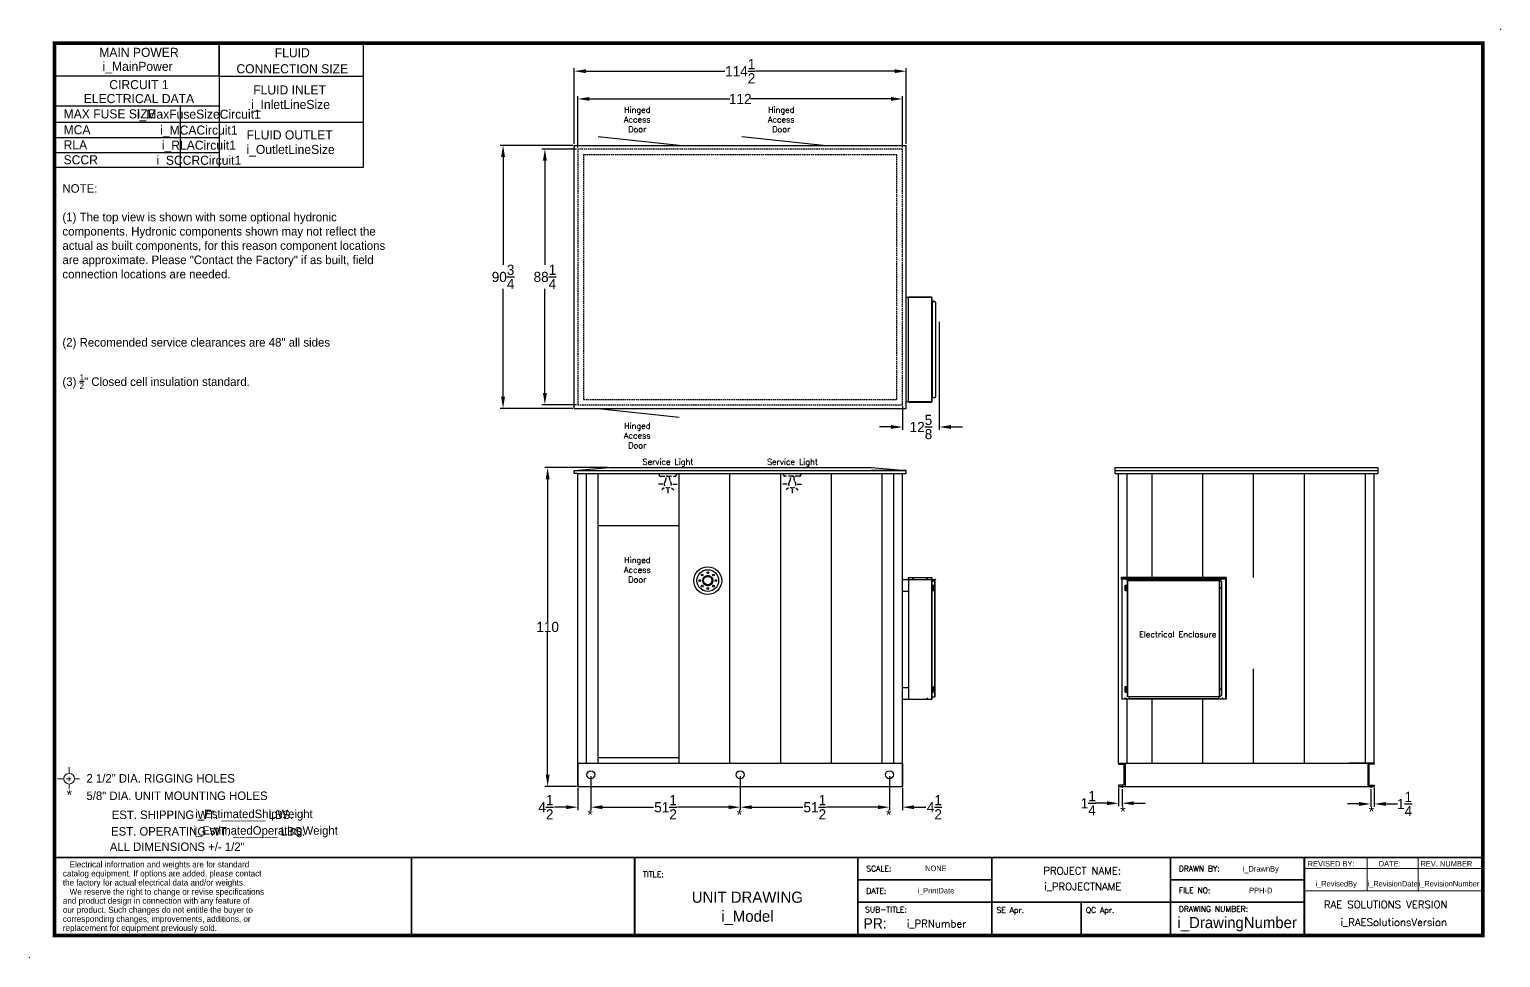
# Model space of a CAD drawing. Header units: inches. Extents: x 3095 to 3602, y 1221 to 1542.
import ezdxf
from ezdxf.enums import TextEntityAlignment as Align

# ---------------------------------------------------------------- set-up
doc = ezdxf.new("R2010")
doc.units = ezdxf.units.IN
doc.header["$MEASUREMENT"] = 0
doc.header["$PDSIZE"] = -1
doc.linetypes.add('HIDDENX2', pattern=[0.75, 0.5, -0.25])
doc.styles.add('SIMPLEX', font='SIMPLEX')
doc.styles.add('TCF_DIMENSION', font='simplex.shx')
doc.dimstyles.new('General Dimension', dxfattribs={"dimtxt": 3.5, "dimasz": 4, "dimexe": 1, "dimexo": 0.5, "dimgap": 0.09, "dimtad": 0, "dimtih": 1, "dimtoh": 1, "dimdec": 3, "dimzin": 0, "dimdsep": 46, "dimlunit": 5, "dimtxsty": 'Standard', "dimcen": 0.09, "dimadec": 0, "dimazin": 0, "dimtfac": 1, "dimtdec": 3, "dimtofl": 0, "dimtmove": 0, "dimatfit": 3, "dimfxl": 1, "dimtolj": 1, "dimtzin": 0, "dimarcsym": 0})

# ---------------------------------------------------------------- blocks, each defined once
blk = doc.blocks.new('*D39')
at = {"color": 0, "linetype": 'Continuous', "lineweight": -2}
for p, q in [((3284.05, 1279.79), (3284.05, 1272.09)), ((3288.55, 1283.79), (3288.55, 1272.09)), ((3280.05, 1273.09), (3276.05, 1273.09)), ((3292.55, 1273.09), (3296.55, 1273.09))]:
    blk.add_line(p, q, dxfattribs=at)
at = {"color": 0, "linetype": 'Continuous'}
for points in [[(3280.05, 1273.76), (3280.05, 1272.42), (3284.05, 1273.09)], [(3292.55, 1273.76), (3292.55, 1272.42), (3288.55, 1273.09)]]:
    blk.add_solid(points, dxfattribs=at)
at = {"color": 0, "linetype": 'Continuous', "insert": (3273.05, 1273.09), "char_height": 3.5, "attachment_point": 5}
blk.add_mtext('\\A1;4{\\H1x;\\S1/2;}', dxfattribs=at)
blk = doc.blocks.new('*D40')
at = {"color": 0, "linetype": 'Continuous', "lineweight": -2}
for p, q in [((3288.55, 1283.79), (3288.55, 1272.09)), ((3340.07, 1283.79), (3340.07, 1272.09)), ((3292.55, 1273.09), (3310.14, 1273.09)), ((3336.07, 1273.09), (3318.48, 1273.09))]:
    blk.add_line(p, q, dxfattribs=at)
at = {"color": 0, "linetype": 'Continuous'}
for points in [[(3292.55, 1273.76), (3292.55, 1272.42), (3288.55, 1273.09)], [(3336.07, 1273.76), (3336.07, 1272.42), (3340.07, 1273.09)]]:
    blk.add_solid(points, dxfattribs=at)
at = {"color": 0, "linetype": 'Continuous', "insert": (3314.31, 1273.09), "char_height": 3.5, "attachment_point": 5}
blk.add_mtext('\\A1;51{\\H1x;\\S1/2;}', dxfattribs=at)
blk = doc.blocks.new('*D41')
at = {"color": 0, "linetype": 'Continuous', "lineweight": -2}
for p, q in [((3340.07, 1283.79), (3340.07, 1272.09)), ((3391.56, 1283.79), (3391.56, 1272.09)), ((3344.07, 1273.09), (3361.64, 1273.09)), ((3387.56, 1273.09), (3369.99, 1273.09))]:
    blk.add_line(p, q, dxfattribs=at)
at = {"color": 0, "linetype": 'Continuous'}
for points in [[(3344.07, 1273.76), (3344.07, 1272.42), (3340.07, 1273.09)], [(3387.56, 1273.76), (3387.56, 1272.42), (3391.56, 1273.09)]]:
    blk.add_solid(points, dxfattribs=at)
at = {"color": 0, "linetype": 'Continuous', "insert": (3365.81, 1273.09), "char_height": 3.5, "attachment_point": 5}
blk.add_mtext('\\A1;51{\\H1x;\\S1/2;}', dxfattribs=at)
blk = doc.blocks.new('*D42')
at = {"color": 0, "linetype": 'Continuous', "lineweight": -2}
for p, q in [((3391.56, 1283.79), (3391.56, 1272.09)), ((3396.06, 1279.79), (3396.06, 1272.09)), ((3387.56, 1273.09), (3383.56, 1273.09)), ((3400.06, 1273.09), (3404.06, 1273.09))]:
    blk.add_line(p, q, dxfattribs=at)
at = {"color": 0, "linetype": 'Continuous'}
for points in [[(3387.56, 1273.76), (3387.56, 1272.42), (3391.56, 1273.09)], [(3400.06, 1273.76), (3400.06, 1272.42), (3396.06, 1273.09)]]:
    blk.add_solid(points, dxfattribs=at)
at = {"color": 0, "linetype": 'Continuous', "insert": (3407.06, 1273.09), "char_height": 3.5, "attachment_point": 5}
blk.add_mtext('\\A1;4{\\H1x;\\S1/2;}', dxfattribs=at)
blk = doc.blocks.new('*D43')
at = {"color": 0, "linetype": 'Continuous', "lineweight": -2}
for p, q in [((3470.57, 1279.79), (3470.57, 1273.46)), ((3471.82, 1279.29), (3471.82, 1273.46)), ((3466.57, 1274.46), (3462.57, 1274.46)), ((3475.82, 1274.46), (3479.82, 1274.46))]:
    blk.add_line(p, q, dxfattribs=at)
at = {"color": 0, "linetype": 'Continuous'}
for points in [[(3466.57, 1275.12), (3466.57, 1273.79), (3470.57, 1274.46)], [(3475.82, 1275.12), (3475.82, 1273.79), (3471.82, 1274.46)]]:
    blk.add_solid(points, dxfattribs=at)
at = {"color": 0, "linetype": 'Continuous', "insert": (3460.15, 1274.46), "char_height": 3.5, "attachment_point": 5}
blk.add_mtext('\\A1;1{\\H1x;\\S1/4;}', dxfattribs=at)
blk = doc.blocks.new('*D44')
at = {"color": 0, "linetype": 'Continuous', "lineweight": -2}
for p, q in [((3557.57, 1279.29), (3557.57, 1273.21)), ((3558.82, 1279.79), (3558.82, 1273.21)), ((3553.57, 1274.21), (3549.57, 1274.21)), ((3562.82, 1274.21), (3566.82, 1274.21))]:
    blk.add_line(p, q, dxfattribs=at)
at = {"color": 0, "linetype": 'Continuous'}
for points in [[(3553.57, 1274.88), (3553.57, 1273.55), (3557.57, 1274.21)], [(3562.82, 1274.88), (3562.82, 1273.55), (3558.82, 1274.21)]]:
    blk.add_solid(points, dxfattribs=at)
at = {"color": 0, "linetype": 'Continuous', "insert": (3569.24, 1274.21), "char_height": 3.5, "attachment_point": 5}
blk.add_mtext('\\A1;1{\\H1x;\\S1/4;}', dxfattribs=at)
blk = doc.blocks.new('*D45')
at = {"color": 0, "lineweight": -2}
for p, q in [((3294.3, 1390.29), (3272.65, 1390.29)), ((3273.65, 1386.29), (3273.65, 1337.13)), ((3273.65, 1284.29), (3273.65, 1333.45)), ((3283.55, 1280.29), (3272.65, 1280.29))]:
    blk.add_line(p, q, dxfattribs=at)
at = {"color": 0}
for points in [[(3272.99, 1386.29), (3274.32, 1386.29), (3273.65, 1390.29)], [(3272.99, 1284.29), (3274.32, 1284.29), (3273.65, 1280.29)]]:
    blk.add_solid(points, dxfattribs=at)
at = {"color": 0, "insert": (3273.65, 1335.29), "char_height": 3.5, "attachment_point": 5}
blk.add_mtext('\\A1;110', dxfattribs=at)
blk = doc.blocks.new('*D46')
at = {"color": 0, "lineweight": -2}
for p, q in [((3283.58, 1500.23), (3271.7, 1500.23)), ((3272.7, 1496.23), (3272.7, 1460.28)), ((3272.7, 1415.98), (3272.7, 1451.93)), ((3283.58, 1411.98), (3271.7, 1411.98))]:
    blk.add_line(p, q, dxfattribs=at)
at = {"color": 0}
for points in [[(3272.03, 1496.23), (3273.36, 1496.23), (3272.7, 1500.23)], [(3272.03, 1415.98), (3273.36, 1415.98), (3272.7, 1411.98)]]:
    blk.add_solid(points, dxfattribs=at)
at = {"color": 0, "insert": (3272.7, 1456.1), "char_height": 3.5, "attachment_point": 5}
blk.add_mtext('\\A1;88{\\H1x;\\S1/4;}', dxfattribs=at)
blk = doc.blocks.new('*D47')
at = {"color": 0, "lineweight": -2}
for p, q in [((3282.33, 1501.48), (3257.27, 1501.48)), ((3258.27, 1497.48), (3258.27, 1460.28)), ((3258.27, 1414.73), (3258.27, 1451.93)), ((3282.33, 1410.73), (3257.27, 1410.73))]:
    blk.add_line(p, q, dxfattribs=at)
at = {"color": 0}
for points in [[(3257.6, 1497.48), (3258.94, 1497.48), (3258.27, 1501.48)], [(3257.6, 1414.73), (3258.94, 1414.73), (3258.27, 1410.73)]]:
    blk.add_solid(points, dxfattribs=at)
at = {"color": 0, "insert": (3258.27, 1456.1), "char_height": 3.5, "attachment_point": 5}
blk.add_mtext('\\A1;90{\\H1x;\\S3/4;}', dxfattribs=at)
blk = doc.blocks.new('*D48')
at = {"color": 0, "lineweight": -2}
for p, q in [((3284.08, 1500.73), (3284.08, 1518.52)), ((3288.08, 1517.52), (3336.49, 1517.52)), ((3392.08, 1517.52), (3343.67, 1517.52)), ((3396.08, 1500.73), (3396.08, 1518.52))]:
    blk.add_line(p, q, dxfattribs=at)
at = {"color": 0}
for points in [[(3288.08, 1518.19), (3288.08, 1516.86), (3284.08, 1517.52)], [(3392.08, 1518.19), (3392.08, 1516.86), (3396.08, 1517.52)]]:
    blk.add_solid(points, dxfattribs=at)
at = {"color": 0, "insert": (3340.08, 1517.52), "char_height": 3.5, "attachment_point": 5}
blk.add_mtext('\\A1;112', dxfattribs=at)
blk = doc.blocks.new('*D49')
at = {"color": 0, "lineweight": -2}
for p, q in [((3282.83, 1501.98), (3282.83, 1528.09)), ((3397.33, 1501.98), (3397.33, 1528.09)), ((3286.83, 1527.09), (3334.74, 1527.09)), ((3393.33, 1527.09), (3345.42, 1527.09))]:
    blk.add_line(p, q, dxfattribs=at)
at = {"color": 0}
for points in [[(3286.83, 1527.76), (3286.83, 1526.43), (3282.83, 1527.09)], [(3393.33, 1527.76), (3393.33, 1526.43), (3397.33, 1527.09)]]:
    blk.add_solid(points, dxfattribs=at)
at = {"color": 0, "insert": (3340.08, 1527.09), "char_height": 3.5, "attachment_point": 5}
blk.add_mtext('\\A1;114{\\H1x;\\S1/2;}', dxfattribs=at)

msp = doc.modelspace()

# ---------------------------------------------------------------- linework, layer by layer
at = {"color": 0, "lineweight": 25}
for p, q in [((3160.3425, 1536.7669), (3160.3425, 1494.0121)), ((3160.3425, 1525.3203), (3160.3425, 1536.7669)), ((3210.0795, 1494.0121), (3210.0795, 1536.7869)), ((3160.3425, 1525.3203), (3103.5013, 1525.3203)), ((3160.3425, 1525.3203), (3210.0795, 1525.3203)), ((3160.3425, 1515.0128), (3103.8132, 1515.0128)), ((3146.8823, 1515.0128), (3146.8823, 1494.0121)), ((3103.7972, 1509.5551), (3160.3425, 1509.5551)), ((3160.3425, 1509.5551), (3210.0795, 1509.5551)), ((3103.6702, 1504.2143), (3160.3425, 1504.2143)), ((3103.4078, 1499.0179), (3160.3425, 1499.0179)), ((3103.4166, 1494.0121), (3160.3425, 1494.0121)), ((3160.3425, 1494.0121), (3210.0795, 1494.0121))]:
    msp.add_line(p, q, dxfattribs=at)
at = {"color": 0}
for p, q in [((3319.026, 1501.4781), (3291.026, 1504.4781)), ((3368.6901, 1501.4781), (3340.6901, 1504.4781)), ((3282.8297, 1410.7281), (3282.8297, 1501.4781)), ((3282.8297, 1501.4781), (3397.3336, 1501.4781)), ((3397.3336, 1410.7281), (3397.3336, 1501.4781)), ((3397.3336, 1449.0454), (3397.3336, 1455.0454)), ((3398.0836, 1449.0454), (3397.3336, 1449.0454)), ((3408.7567, 1440.6289), (3408.7567, 1403.3053)), ((3396.0836, 1411.4781), (3396.0836, 1403.3053)), ((3398.0836, 1412.9781), (3397.3336, 1412.9781)), ((3282.8297, 1410.7281), (3397.3336, 1410.7281)), ((3291.026, 1410.7281), (3319.026, 1407.7281)), ((3392.0836, 1404.3053), (3388.0836, 1404.3053)), ((3412.7567, 1404.3053), (3416.7567, 1404.3053)), ((3282.8028, 1389.2907), (3294.8028, 1390.2907)), ((3282.8028, 1389.2907), (3294.8028, 1390.2907)), ((3282.8028, 1388.2907), (3282.8028, 1389.2907)), ((3282.8028, 1389.2907), (3294.8028, 1389.2907)), ((3282.8028, 1388.2907), (3282.8028, 1389.2907)), ((3282.8028, 1389.2907), (3381.3809, 1389.2907)), ((3282.8028, 1389.2907), (3294.8028, 1389.2907)), ((3284.0528, 1388.2907), (3282.8028, 1388.2907)), ((3284.0528, 1388.2907), (3282.8028, 1388.2907)), ((3284.0528, 1280.2907), (3284.0528, 1388.2907)), ((3284.0528, 1282.2907), (3284.0528, 1388.2907)), ((3284.0528, 1388.2907), (3381.3809, 1388.2907)), ((3287.0528, 1288.2907), (3287.0528, 1388.2907)), ((3287.0528, 1288.2907), (3287.0528, 1388.2907)), ((3291.0528, 1288.2907), (3291.0528, 1388.2907)), ((3291.0528, 1288.2907), (3291.0528, 1388.2907)), ((3294.8028, 1390.2907), (3369.3809, 1390.2907)), ((3298.7287, 1389.2907), (3397.3068, 1389.2907)), ((3299.9787, 1388.2907), (3397.3068, 1388.2907)), ((3310.7287, 1390.2907), (3385.3068, 1390.2907)), ((3319.0528, 1288.2907), (3319.0528, 1388.2907)), ((3319.0528, 1288.2907), (3319.0528, 1388.2907)), ((3336.5528, 1288.2907), (3336.5528, 1388.2907)), ((3354.0528, 1288.2907), (3354.0528, 1388.2907)), ((3371.5528, 1288.2907), (3371.5528, 1388.2907)), ((3385.3068, 1390.2907), (3397.3068, 1389.2907)), ((3397.3068, 1389.2907), (3385.3068, 1389.2907)), ((3389.0528, 1288.2907), (3389.0528, 1388.2907)), ((3393.0568, 1288.2907), (3393.0568, 1388.2907)), ((3396.0568, 1280.2907), (3396.0568, 1388.2907)), ((3396.0568, 1388.2907), (3397.3068, 1388.2907)), ((3397.3068, 1388.2907), (3397.3068, 1389.2907)), ((3469.3211, 1390.2907), (3539.3211, 1390.2907)), ((3469.3211, 1390.2907), (3469.3211, 1388.2907)), ((3469.3211, 1389.2907), (3539.3211, 1389.2907)), ((3469.3211, 1388.2907), (3539.3211, 1388.2907)), ((3470.5711, 1288.2907), (3470.5711, 1388.2907)), ((3473.5711, 1352.3664), (3473.5711, 1388.2907)), ((3482.1857, 1352.3664), (3482.1857, 1388.2907)), ((3490.0711, 1390.2907), (3560.0711, 1390.2907)), ((3490.0711, 1389.2907), (3560.0711, 1389.2907)), ((3490.0711, 1388.2907), (3560.0711, 1388.2907)), ((3499.6857, 1352.3664), (3499.6857, 1388.2907)), ((3517.1857, 1352.3664), (3517.1857, 1388.2907)), ((3534.6857, 1288.2907), (3534.6857, 1388.2907)), ((3555.8211, 1288.2907), (3555.8211, 1388.2907)), ((3558.8211, 1288.2907), (3558.8211, 1388.2907)), ((3560.0711, 1390.2907), (3560.0711, 1388.2907)), ((3291.0528, 1370.2907), (3319.0528, 1370.2907)), ((3291.0528, 1370.2907), (3319.0528, 1370.2907)), ((3398.1661, 1351.5407), (3396.0568, 1351.5407)), ((3398.1661, 1347.5407), (3396.0568, 1347.5407)), ((3517.1857, 1288.2907), (3517.1857, 1320.8664)), ((3398.1661, 1314.2907), (3396.0568, 1314.2907)), ((3398.1661, 1310.2907), (3396.0568, 1310.2907)), ((3473.5711, 1288.2907), (3473.5711, 1310.3664)), ((3482.1857, 1288.2907), (3482.1857, 1310.3664)), ((3499.6857, 1288.2907), (3499.6857, 1310.3664)), ((3291.0528, 1290.2907), (3319.0528, 1290.2907)), ((3558.8211, 1288.2907), (3550.1961, 1288.2907))]:
    msp.add_line(p, q, dxfattribs=at)
at = {"color": 0, "linetype": 'HIDDENX2'}
for p, q in [((3284.0797, 1500.2281), (3284.0797, 1411.9781)), ((3396.0836, 1500.2281), (3284.0797, 1500.2281)), ((3284.0797, 1500.2281), (3284.0797, 1411.9781)), ((3396.0836, 1500.2281), (3284.0797, 1500.2281)), ((3286.0296, 1498.2597), (3286.0296, 1413.8214)), ((3394.1468, 1498.2597), (3286.0296, 1498.2597)), ((3286.0296, 1498.2597), (3286.0296, 1413.8214)), ((3394.1468, 1498.2597), (3286.0296, 1498.2597)), ((3394.1468, 1413.8214), (3394.1468, 1498.2597)), ((3394.1468, 1413.8214), (3394.1468, 1498.2597)), ((3396.0836, 1411.9781), (3396.0836, 1500.2281)), ((3396.0836, 1411.9781), (3396.0836, 1500.2281)), ((3284.0797, 1411.9781), (3396.0836, 1411.9781)), ((3284.0797, 1411.9781), (3396.0836, 1411.9781)), ((3286.0296, 1413.8214), (3394.1468, 1413.8214)), ((3286.0296, 1413.8214), (3394.1468, 1413.8214)), ((3323.9433, 1411.9781), (3324.865, 1411.9781)), ((3323.9433, 1411.9781), (3324.865, 1411.9781))]:
    msp.add_line(p, q, dxfattribs=at)
at = {"color": 0, "linetype": 'Continuous'}
for p, q in [((3398.0836, 1412.9781), (3398.0836, 1449.0454)), ((3406.2267, 1449.1211), (3398.1593, 1449.1211)), ((3398.1593, 1412.9781), (3398.1593, 1449.0454)), ((3406.2267, 1449.0454), (3398.1593, 1449.0454)), ((3406.2267, 1449.0454), (3406.2267, 1449.1211)), ((3406.2267, 1412.9781), (3406.2267, 1449.0454)), ((3406.3024, 1449.0454), (3406.2267, 1449.0454)), ((3406.3024, 1412.9781), (3406.3024, 1449.0454)), ((3406.413, 1447.8271), (3406.3024, 1447.8271)), ((3406.3024, 1447.7165), (3406.413, 1447.8271)), ((3406.3024, 1447.6079), (3406.3034, 1447.6079)), ((3406.3034, 1447.6079), (3406.3034, 1414.4156)), ((3406.3034, 1447.6079), (3407.1988, 1447.6079)), ((3406.413, 1447.8271), (3406.793, 1447.8271)), ((3406.793, 1447.8271), (3406.918, 1447.7021)), ((3406.918, 1447.7021), (3406.918, 1447.6079)), ((3407.4485, 1447.3549), (3407.1988, 1447.6079)), ((3407.4485, 1447.3549), (3407.4485, 1414.6686)), ((3398.1593, 1412.9781), (3398.0836, 1412.9781)), ((3406.2267, 1412.9781), (3398.1593, 1412.9781)), ((3398.1593, 1412.9781), (3398.1593, 1412.9024)), ((3398.1593, 1412.9024), (3406.2267, 1412.9024)), ((3406.2267, 1412.9024), (3406.2267, 1412.9781)), ((3406.3024, 1412.9781), (3406.2267, 1412.9781)), ((3406.3034, 1414.4156), (3406.3024, 1414.4156)), ((3407.1988, 1414.4156), (3406.3034, 1414.4156)), ((3407.1988, 1414.4156), (3407.4485, 1414.6686)), ((3398.1315, 1352.215), (3398.0568, 1352.215)), ((3398.0568, 1352.215), (3398.0568, 1351.5407)), ((3398.0568, 1351.5407), (3398.1315, 1351.5407)), ((3398.1315, 1352.215), (3398.1315, 1351.5407)), ((3398.1325, 1352.215), (3398.1325, 1352.2907)), ((3406.1998, 1352.2907), (3398.1325, 1352.2907)), ((3398.1325, 1351.5407), (3398.1325, 1352.215)), ((3406.1998, 1352.215), (3398.1325, 1352.215)), ((3406.1998, 1351.5407), (3398.1325, 1351.5407)), ((3398.1661, 1351.5407), (3398.1661, 1310.2907)), ((3406.0904, 1351.5407), (3406.0904, 1335.5373)), ((3406.1661, 1351.5407), (3406.1661, 1335.5741)), ((3407.0904, 1351.3159), (3406.1661, 1351.3159)), ((3407.0904, 1351.2412), (3406.1661, 1351.2412)), ((3406.1661, 1351.2402), (3407.0904, 1351.2402)), ((3406.1998, 1352.2907), (3406.1998, 1352.215)), ((3406.1998, 1352.215), (3406.1998, 1351.5407)), ((3406.2755, 1352.215), (3406.2008, 1352.215)), ((3406.2008, 1351.6779), (3406.2008, 1352.215)), ((3406.2008, 1351.6779), (3406.2755, 1351.6779)), ((3406.2765, 1351.6769), (3406.2732, 1351.6023)), ((3406.2732, 1351.6023), (3407.1686, 1351.5632)), ((3406.2755, 1351.6779), (3406.2755, 1352.215)), ((3406.2765, 1351.6769), (3407.1719, 1351.6378)), ((3407.0904, 1351.2412), (3407.0904, 1351.3159)), ((3407.0904, 1351.2402), (3407.0904, 1311.2041)), ((3407.0904, 1351.2402), (3407.1661, 1351.2402)), ((3407.1661, 1351.2402), (3407.1661, 1311.2041)), ((3407.1719, 1351.6378), (3407.1686, 1351.5632)), ((3407.4184, 1351.5523), (3407.1686, 1351.5632)), ((3407.4217, 1351.6269), (3407.1719, 1351.6378)), ((3407.4217, 1351.6269), (3407.4184, 1351.5523)), ((3471.6459, 1352.2907), (3471.5711, 1352.2907)), ((3471.5711, 1352.2907), (3471.5711, 1351.6164)), ((3471.5711, 1351.6164), (3471.6459, 1351.6164)), ((3471.6459, 1352.2907), (3471.6459, 1351.6164)), ((3507.7142, 1352.3664), (3471.6468, 1352.3664)), ((3471.6468, 1352.2907), (3471.6468, 1352.3664)), ((3507.7142, 1352.2907), (3471.6468, 1352.2907)), ((3471.6468, 1351.7536), (3471.6468, 1352.2907)), ((3473.0843, 1351.7536), (3471.6468, 1351.7536)), ((3471.6468, 1351.7536), (3471.6468, 1351.6164)), ((3471.6805, 1351.6164), (3471.6468, 1351.6164)), ((3471.6805, 1351.7536), (3471.6805, 1310.3664)), ((3471.7562, 1351.7536), (3471.7562, 1310.3664)), ((3506.2767, 1351.7536), (3473.0843, 1351.7536)), ((3473.0843, 1351.7536), (3473.0843, 1351.7526)), ((3473.0843, 1351.7526), (3473.0843, 1351.7135)), ((3473.0843, 1351.7526), (3506.2767, 1351.7526)), ((3473.3374, 1351.7026), (3473.0843, 1351.7135)), ((3473.0843, 1351.7135), (3473.0843, 1351.6389)), ((3473.3374, 1351.628), (3473.0843, 1351.6389)), ((3473.3374, 1351.7026), (3506.0237, 1351.7026)), ((3473.3374, 1351.7026), (3473.3374, 1351.628)), ((3473.3374, 1351.628), (3506.0237, 1351.628)), ((3473.5902, 1351.3159), (3473.5902, 1311.2798)), ((3473.5902, 1351.3159), (3473.6659, 1351.3159)), ((3473.6659, 1351.3916), (3505.3514, 1351.3916)), ((3473.6659, 1351.3159), (3473.6659, 1351.3916)), ((3473.6659, 1351.3159), (3473.6659, 1311.2798)), ((3473.6659, 1351.3159), (3505.3514, 1351.3159)), ((3474.2298, 1351.628), (3474.2298, 1351.3916)), ((3505.1312, 1351.3916), (3505.1312, 1351.628)), ((3505.3514, 1351.3916), (3505.3514, 1351.3159)), ((3505.3514, 1351.3159), (3505.3514, 1311.2798)), ((3505.3514, 1351.3159), (3505.4271, 1351.3159)), ((3505.4271, 1351.3159), (3505.4271, 1311.2798)), ((3505.4281, 1351.3159), (3505.4271, 1351.3159)), ((3505.4281, 1311.2798), (3505.4281, 1351.3159)), ((3505.6649, 1351.3159), (3505.4281, 1351.3159)), ((3505.6649, 1351.3159), (3506.1649, 1350.8159)), ((3506.2767, 1351.7135), (3506.0237, 1351.7026)), ((3506.0237, 1351.7026), (3506.0237, 1351.628)), ((3506.2767, 1351.6389), (3506.0237, 1351.628)), ((3506.1649, 1311.7798), (3506.1649, 1350.8159)), ((3506.2767, 1351.7526), (3506.2767, 1351.7536)), ((3507.7142, 1351.7536), (3506.2767, 1351.7536)), ((3506.2767, 1351.7135), (3506.2767, 1351.7526)), ((3506.2767, 1351.7135), (3506.2767, 1351.6389)), ((3507.6048, 1310.3664), (3507.6048, 1351.7536)), ((3507.6805, 1351.7536), (3507.6805, 1310.3664)), ((3507.7142, 1351.6164), (3507.6805, 1351.6164)), ((3507.7142, 1352.2907), (3507.7142, 1352.3664)), ((3507.7142, 1351.7536), (3507.7142, 1352.2907)), ((3507.7142, 1351.7536), (3507.7142, 1351.6164)), ((3507.7152, 1352.2907), (3507.7899, 1352.2907)), ((3507.7152, 1351.6164), (3507.7152, 1352.2907)), ((3507.7899, 1351.6164), (3507.7152, 1351.6164)), ((3507.7899, 1351.6164), (3507.7899, 1352.2907)), ((3406.7661, 1349.0371), (3406.1661, 1349.0371)), ((3406.7661, 1348.4071), (3406.1661, 1348.4071)), ((3406.2611, 1349.0584), (3406.2611, 1349.6884)), ((3406.2611, 1349.6884), (3406.3861, 1349.6884)), ((3406.3861, 1349.0584), (3406.2611, 1349.0584)), ((3406.2611, 1347.7559), (3406.2611, 1348.3859)), ((3406.2611, 1348.3859), (3406.3861, 1348.3859)), ((3406.3861, 1347.7559), (3406.2611, 1347.7559)), ((3406.3861, 1349.6884), (3406.3861, 1349.0584)), ((3406.3861, 1349.6884), (3406.7661, 1349.6884)), ((3406.7661, 1349.0584), (3406.3861, 1349.0584)), ((3406.3861, 1348.3859), (3406.3861, 1347.7559)), ((3406.3861, 1348.3859), (3406.7661, 1348.3859)), ((3406.7661, 1347.7559), (3406.3861, 1347.7559)), ((3406.4186, 1349.0584), (3406.4186, 1349.0371)), ((3406.4186, 1348.4071), (3406.4186, 1348.3859)), ((3406.7336, 1349.0371), (3406.7336, 1349.0584)), ((3406.7336, 1348.3859), (3406.7336, 1348.4071)), ((3406.7661, 1349.0584), (3406.7661, 1349.6884)), ((3406.7661, 1349.6884), (3406.8911, 1349.6884)), ((3406.8911, 1349.0584), (3406.7661, 1349.0584)), ((3406.7661, 1348.4071), (3406.7661, 1349.0371)), ((3406.7661, 1349.0371), (3406.8911, 1349.0371)), ((3406.8911, 1348.4071), (3406.7661, 1348.4071)), ((3406.7661, 1347.7559), (3406.7661, 1348.3859)), ((3406.7661, 1348.3859), (3406.8911, 1348.3859)), ((3406.8911, 1347.7559), (3406.7661, 1347.7559)), ((3406.8911, 1349.6884), (3406.8911, 1349.0584)), ((3406.8911, 1349.0371), (3406.8911, 1348.4071)), ((3406.8911, 1348.3859), (3406.8911, 1347.7559)), ((3472.8652, 1349.1341), (3472.8652, 1349.7641)), ((3472.8652, 1349.7641), (3472.9902, 1349.7641)), ((3472.9902, 1349.1341), (3472.8652, 1349.1341)), ((3472.8652, 1348.4828), (3472.8652, 1349.1128)), ((3472.8652, 1349.1128), (3472.9902, 1349.1128)), ((3472.9902, 1348.4828), (3472.8652, 1348.4828)), ((3472.8652, 1347.8316), (3472.8652, 1348.4616)), ((3472.8652, 1348.4616), (3472.9902, 1348.4616)), ((3472.9902, 1347.8316), (3472.8652, 1347.8316)), ((3472.9902, 1349.7641), (3472.9902, 1349.1341)), ((3472.9902, 1349.7641), (3473.5902, 1349.7641)), ((3472.9902, 1349.1341), (3473.5902, 1349.1341)), ((3472.9902, 1349.1128), (3472.9902, 1348.4828)), ((3472.9902, 1349.1128), (3473.3702, 1349.1128)), ((3473.3702, 1348.4828), (3472.9902, 1348.4828)), ((3472.9902, 1348.4616), (3472.9902, 1347.8316)), ((3472.9902, 1348.4616), (3473.5902, 1348.4616)), ((3472.9902, 1347.8316), (3473.5902, 1347.8316)), ((3473.0227, 1349.1341), (3473.0227, 1349.1128)), ((3473.0227, 1348.4828), (3473.0227, 1348.4616)), ((3473.3377, 1349.1128), (3473.3377, 1349.1341)), ((3473.3377, 1348.4616), (3473.3377, 1348.4828)), ((3473.3702, 1348.4828), (3473.3702, 1349.1128)), ((3473.3702, 1349.1128), (3473.4952, 1349.1128)), ((3473.4952, 1348.4828), (3473.3702, 1348.4828)), ((3473.4952, 1349.1128), (3473.4952, 1348.4828)), ((3406.0904, 1335.5373), (3406.0904, 1333.6211)), ((3406.1661, 1335.5741), (3406.1661, 1333.6579)), ((3406.0904, 1333.6211), (3406.0904, 1310.2907)), ((3406.1661, 1333.6579), (3406.1661, 1310.2907)), ((3406.2611, 1314.0584), (3406.2611, 1314.6884)), ((3406.2611, 1314.6884), (3406.3861, 1314.6884)), ((3406.3861, 1314.6884), (3406.3861, 1314.0584)), ((3406.3861, 1314.6884), (3406.7661, 1314.6884)), ((3406.7661, 1314.0584), (3406.7661, 1314.6884)), ((3406.7661, 1314.6884), (3406.8911, 1314.6884)), ((3406.8911, 1314.6884), (3406.8911, 1314.0584)), ((3472.8652, 1314.1341), (3472.8652, 1314.7641)), ((3472.8652, 1314.7641), (3472.9902, 1314.7641)), ((3472.9902, 1314.7641), (3472.9902, 1314.1341)), ((3472.9902, 1314.7641), (3473.5902, 1314.7641)), ((3398.2418, 1310.2907), (3398.1661, 1310.2907)), ((3406.0904, 1310.2907), (3398.2418, 1310.2907)), ((3406.1661, 1310.2907), (3406.0904, 1310.2907)), ((3406.7661, 1314.0371), (3406.1661, 1314.0371)), ((3406.7661, 1313.4071), (3406.1661, 1313.4071)), ((3406.1661, 1311.2041), (3407.0904, 1311.2041)), ((3406.1661, 1311.2031), (3407.0904, 1311.2031)), ((3406.1661, 1311.1284), (3407.0904, 1311.1284)), ((3406.3861, 1314.0584), (3406.2611, 1314.0584)), ((3406.2611, 1312.7559), (3406.2611, 1313.3859)), ((3406.2611, 1313.3859), (3406.3861, 1313.3859)), ((3406.3861, 1312.7559), (3406.2611, 1312.7559)), ((3406.7661, 1314.0584), (3406.3861, 1314.0584)), ((3406.3861, 1313.3859), (3406.3861, 1312.7559)), ((3406.3861, 1313.3859), (3406.7661, 1313.3859)), ((3406.7661, 1312.7559), (3406.3861, 1312.7559)), ((3406.4186, 1314.0584), (3406.4186, 1314.0371)), ((3406.4186, 1313.4071), (3406.4186, 1313.3859)), ((3406.7336, 1314.0371), (3406.7336, 1314.0584)), ((3406.7336, 1313.3859), (3406.7336, 1313.4071)), ((3406.8911, 1314.0584), (3406.7661, 1314.0584)), ((3406.7661, 1313.4071), (3406.7661, 1314.0371)), ((3406.7661, 1314.0371), (3406.8911, 1314.0371)), ((3406.8911, 1313.4071), (3406.7661, 1313.4071)), ((3406.7661, 1312.7559), (3406.7661, 1313.3859)), ((3406.7661, 1313.3859), (3406.8911, 1313.3859)), ((3406.8911, 1312.7559), (3406.7661, 1312.7559)), ((3406.8911, 1314.0371), (3406.8911, 1313.4071)), ((3406.8911, 1313.3859), (3406.8911, 1312.7559)), ((3407.0904, 1311.2041), (3407.1661, 1311.2041)), ((3407.0904, 1311.2031), (3407.0904, 1311.1284)), ((3471.7562, 1310.3664), (3471.6805, 1310.3664)), ((3474.2298, 1310.3664), (3471.7562, 1310.3664)), ((3472.9902, 1314.1341), (3472.8652, 1314.1341)), ((3472.8652, 1313.4828), (3472.8652, 1314.1128)), ((3472.8652, 1314.1128), (3472.9902, 1314.1128)), ((3472.9902, 1313.4828), (3472.8652, 1313.4828)), ((3472.8652, 1312.8316), (3472.8652, 1313.4616)), ((3472.8652, 1313.4616), (3472.9902, 1313.4616)), ((3472.9902, 1312.8316), (3472.8652, 1312.8316)), ((3472.9902, 1314.1341), (3473.5902, 1314.1341)), ((3472.9902, 1314.1128), (3472.9902, 1313.4828)), ((3472.9902, 1314.1128), (3473.3702, 1314.1128)), ((3473.3702, 1313.4828), (3472.9902, 1313.4828)), ((3472.9902, 1313.4616), (3472.9902, 1312.8316)), ((3472.9902, 1313.4616), (3473.5902, 1313.4616)), ((3472.9902, 1312.8316), (3473.5902, 1312.8316)), ((3473.0227, 1314.1341), (3473.0227, 1314.1128)), ((3473.0227, 1313.4828), (3473.0227, 1313.4616)), ((3473.3377, 1314.1128), (3473.3377, 1314.1341)), ((3473.3377, 1313.4616), (3473.3377, 1313.4828)), ((3473.3702, 1313.4828), (3473.3702, 1314.1128)), ((3473.3702, 1314.1128), (3473.4952, 1314.1128)), ((3473.4952, 1313.4828), (3473.3702, 1313.4828)), ((3473.4952, 1314.1128), (3473.4952, 1313.4828)), ((3473.5902, 1311.2798), (3473.6659, 1311.2798)), ((3473.6659, 1311.2798), (3505.3514, 1311.2798)), ((3473.6659, 1311.2041), (3473.6659, 1311.2798)), ((3505.3514, 1311.2041), (3473.6659, 1311.2041)), ((3474.2298, 1311.2041), (3474.2298, 1310.3664)), ((3505.1312, 1310.4421), (3474.2298, 1310.4421)), ((3505.1312, 1310.3664), (3474.2298, 1310.3664)), ((3505.1312, 1310.3664), (3505.1312, 1311.2041)), ((3507.6048, 1310.3664), (3505.1312, 1310.3664)), ((3505.3514, 1311.2798), (3505.4271, 1311.2798)), ((3505.3514, 1311.2798), (3505.3514, 1311.2041)), ((3505.4271, 1311.2798), (3505.4281, 1311.2798)), ((3505.4281, 1311.2798), (3505.6649, 1311.2798)), ((3506.1649, 1311.7798), (3505.6649, 1311.2798)), ((3507.6805, 1310.3664), (3507.6048, 1310.3664)), ((3284.0528, 1288.2907), (3396.0568, 1288.2907)), ((3284.0528, 1288.2907), (3284.0528, 1280.2907)), ((3284.0528, 1288.2907), (3396.0568, 1288.2907)), ((3284.0528, 1288.2907), (3284.0528, 1280.2907)), ((3396.0568, 1288.2907), (3396.0568, 1280.2907)), ((3396.0568, 1288.2907), (3396.0568, 1280.2907)), ((3470.5711, 1288.2907), (3558.8211, 1288.2907)), ((3470.5711, 1288.2907), (3558.8211, 1288.2907)), ((3470.5711, 1288.2907), (3470.5711, 1287.9007)), ((3470.5711, 1288.2907), (3470.5711, 1287.9007)), ((3470.5711, 1287.9007), (3472.4311, 1287.9007)), ((3470.5711, 1287.9007), (3472.4311, 1287.9007)), ((3472.4311, 1287.9007), (3472.4311, 1280.6807)), ((3472.4311, 1287.9007), (3472.4311, 1280.6807)), ((3472.8211, 1288.2907), (3472.8211, 1280.2907)), ((3472.8211, 1288.2907), (3472.8211, 1280.2907)), ((3556.5711, 1288.2907), (3556.5711, 1280.2907)), ((3556.5711, 1288.2907), (3556.5711, 1280.2907)), ((3558.8211, 1287.9007), (3556.9611, 1287.9007)), ((3556.9611, 1287.9007), (3556.9611, 1280.6807)), ((3558.8211, 1287.9007), (3556.9611, 1287.9007)), ((3556.9611, 1287.9007), (3556.9611, 1280.6807)), ((3558.8211, 1288.2907), (3558.8211, 1287.9007)), ((3558.8211, 1288.2907), (3558.8211, 1287.9007)), ((3284.0528, 1280.2907), (3396.0568, 1280.2907)), ((3284.0528, 1280.2907), (3396.0568, 1280.2907)), ((3472.4311, 1280.6807), (3470.5711, 1280.6807)), ((3470.5711, 1280.6807), (3470.5711, 1280.2907)), ((3472.4311, 1280.6807), (3470.5711, 1280.6807)), ((3470.5711, 1280.6807), (3470.5711, 1280.2907)), ((3470.5711, 1280.2907), (3558.8211, 1280.2907)), ((3470.5711, 1280.2907), (3558.8211, 1280.2907)), ((3471.8211, 1280.7907), (3471.8211, 1279.7907)), ((3471.8211, 1280.7907), (3471.8211, 1279.7907)), ((3556.9611, 1280.6807), (3558.8211, 1280.6807)), ((3556.9611, 1280.6807), (3558.8211, 1280.6807)), ((3557.5711, 1280.7907), (3557.5711, 1279.7907)), ((3557.5711, 1280.7907), (3557.5711, 1279.7907)), ((3558.8211, 1280.6807), (3558.8211, 1280.2907)), ((3558.8211, 1280.6807), (3558.8211, 1280.2907))]:
    msp.add_line(p, q, dxfattribs=at)
at = {"color": 0, "linetype": 'HIDDENX2', "ltscale": 3}
for p, q in [((3312.0807, 1388.2907), (3312.0807, 1387.7907)), ((3312.5807, 1387.2907), (3317.5807, 1387.2907)), ((3315.0807, 1387.2907), (3314.5807, 1387.2907)), ((3318.0807, 1387.7907), (3318.0807, 1388.2907)), ((3318.0807, 1388.2907), (3318.0807, 1387.7907)), ((3355.025, 1387.7907), (3355.025, 1388.2907)), ((3355.025, 1388.2907), (3355.025, 1387.7907)), ((3360.525, 1387.2907), (3355.525, 1387.2907)), ((3358.025, 1387.2907), (3358.525, 1387.2907)), ((3361.025, 1388.2907), (3361.025, 1387.7907)), ((3313.3382, 1384.5407), (3311.786, 1384.5407)), ((3313.8087, 1383.3497), (3313.0231, 1382.6142)), ((3315.0807, 1382.7982), (3315.0807, 1381.4377)), ((3316.3528, 1383.3497), (3317.1383, 1382.6142)), ((3316.8233, 1384.5407), (3318.3755, 1384.5407)), ((3356.2824, 1384.5407), (3354.7302, 1384.5407)), ((3356.7529, 1383.3497), (3355.9673, 1382.6142)), ((3358.025, 1382.7982), (3358.025, 1381.4377)), ((3359.297, 1383.3497), (3360.0826, 1382.6142)), ((3359.7675, 1384.5407), (3361.3197, 1384.5407))]:
    msp.add_line(p, q, dxfattribs=at)
at = {"color": 0, "linetype": 'Continuous', "lineweight": 20}
for p, q in [((3108.582, 1286.8655), (3108.582, 1284.9237)), ((3104.5589, 1282.9307), (3106.5282, 1282.9307)), ((3107.6644, 1282.9307), (3109.3249, 1282.9307)), ((3108.582, 1283.56), (3108.582, 1282.0915)), ((3108.582, 1281.0426), (3108.582, 1279.5112)), ((3110.4611, 1282.9307), (3112.1435, 1282.9307)), ((3226.6921, 1228.7897), (3226.6921, 1255.7377)), ((3303.6864, 1228.7897), (3303.6864, 1255.7377)), ((3380.6807, 1255.7377), (3534.6693, 1255.7377)), ((3380.6807, 1228.7897), (3380.6807, 1255.7377)), ((3426.8773, 1255.7377), (3426.8773, 1228.7897)), ((3488.4727, 1255.7377), (3488.4727, 1240.3389)), ((3534.6693, 1255.7377), (3534.6693, 1228.7897)), ((3534.6693, 1255.7377), (3596.2648, 1255.7377)), ((3534.6693, 1255.7377), (3534.6693, 1251.888)), ((3556.4028, 1255.7377), (3556.4028, 1244.1886)), ((3573.9057, 1255.7377), (3573.9057, 1244.1886)), ((3534.6693, 1251.888), (3596.2648, 1251.888)), ((3426.8773, 1248.0383), (3380.6807, 1248.0383)), ((3488.4727, 1248.0383), (3534.6693, 1248.0383)), ((3488.4727, 1240.3389), (3488.4727, 1248.0383)), ((3534.6693, 1244.1886), (3596.2648, 1244.1886)), ((3534.6693, 1240.3389), (3380.6807, 1240.3389)), ((3457.675, 1240.3389), (3457.675, 1228.7897)), ((3488.4727, 1240.3389), (3488.4727, 1228.7897))]:
    msp.add_line(p, q, dxfattribs=at)
for points, const_width in [([(3103.5013, 1228.7897), (3596.2648, 1228.7897), (3596.2648, 1536.7669), (3103.5013, 1536.7669), (3103.5013, 1228.7897)], 1.2319), ([(3227.4204, 1255.7377), (3103.5013, 1255.7377)], 0.616), ([(3596.2648, 1255.7377), (3226.6921, 1255.7377), (3226.6921, 1228.7897)], 0.616), ([(3303.6864, 1255.7377), (3303.6864, 1228.7897)], 0.616), ([(3380.6807, 1255.7377), (3380.6807, 1228.7897)], 0.616), ([(3426.8773, 1255.7377), (3426.8773, 1228.7897)], 0.616), ([(3488.4727, 1255.7377), (3488.4727, 1228.7897)], 0.616), ([(3534.6693, 1228.7897), (3534.6693, 1255.7377), (3596.2648, 1255.7377)], 0.616), ([(3426.8773, 1248.0383), (3380.6807, 1248.0383)], 0.616), ([(3534.6693, 1248.0383), (3488.4727, 1248.0383), (3488.4727, 1228.7897)], 0.616), ([(3534.6693, 1240.3389), (3380.6807, 1240.3389)], 0.616), ([(3457.675, 1240.3389), (3457.675, 1228.7897)], 0.616)]:
    msp.add_lwpolyline(points, dxfattribs=dict(at, const_width=const_width))
at = {"color": 0}
msp.add_circle((3328.8882, 1351.2841), 4.7989, dxfattribs=at)
at = {"color": 0, "linetype": 'Continuous'}
for centre, radius in [((3328.8882, 1351.2841), 3.75), ((3328.8882, 1351.2841), 3.75), ((3328.8882, 1351.2841), 3.75), ((3328.8882, 1351.2841), 3.75), ((3326.1401, 1351.2841), 0.3197), ((3326.1401, 1351.2841), 0.3197), ((3326.945, 1353.2273), 0.3197), ((3326.945, 1353.2273), 0.3197), ((3328.8882, 1351.2841), 1.7463), ((3328.8882, 1351.2841), 1.7463), ((3328.8882, 1351.2841), 1.4475), ((3328.8882, 1351.2841), 1.4475), ((3328.8882, 1354.0322), 0.3197), ((3328.8882, 1354.0322), 0.3197), ((3330.8315, 1353.2273), 0.3197), ((3330.8315, 1353.2273), 0.3197), ((3331.6364, 1351.2841), 0.3197), ((3331.6364, 1351.2841), 0.3197), ((3399.6661, 1351.9157), 0.0995), ((3404.6661, 1351.9157), 0.0995), ((3472.9305, 1351.9914), 0.0995), ((3478.1805, 1351.9914), 0.0995), ((3485.6805, 1351.9914), 0.0995), ((3493.6805, 1351.9914), 0.0995), ((3501.1805, 1351.9914), 0.0995), ((3506.4305, 1351.9914), 0.0995), ((3326.945, 1349.3408), 0.3197), ((3326.945, 1349.3408), 0.3197), ((3328.8882, 1348.5359), 0.3197), ((3328.8882, 1348.5359), 0.3197), ((3330.8315, 1349.3408), 0.3197), ((3330.8315, 1349.3408), 0.3197), ((3505.8031, 1348.7978), 0.1563), ((3404.6661, 1310.6657), 0.0995), ((3472.9305, 1310.7414), 0.0995), ((3505.8031, 1313.7978), 0.1563), ((3506.4305, 1310.7414), 0.0995), ((3288.5528, 1284.2907), 1.375), ((3288.5528, 1284.2907), 1.375), ((3340.0682, 1284.2907), 1.375), ((3340.0682, 1284.2907), 1.375), ((3391.5568, 1284.2907), 1.375), ((3391.5568, 1284.2907), 1.375)]:
    msp.add_circle(centre, radius, dxfattribs=at)
at = {"color": 0, "linetype": 'Continuous', "lineweight": 20}
msp.add_circle((3108.582, 1282.9307), 1.8465, dxfattribs=at)
at = {"color": 0, "linetype": 'HIDDENX2', "ltscale": 3}
for centre, radius, start, end in [((3312.5807, 1387.7907), 0.5, 180, 270), ((3309.8746, 1387.2863), 4.7061, 336.697344, 0.054062), ((3320.2868, 1387.2863), 4.7061, 179.945938, 203.302656), ((3317.5807, 1387.7907), 0.5, 270, 0), ((3355.525, 1387.7907), 0.5, 180, 270), ((3352.8189, 1387.2863), 4.7061, 336.697344, 0.054062), ((3363.2311, 1387.2863), 4.7061, 179.945938, 203.302656), ((3360.525, 1387.7907), 0.5, 270, 0), ((3315.0807, 1384.5407), 1.25, 135, 45), ((3358.025, 1384.5407), 1.25, 135, 45)]:
    msp.add_arc(centre, radius, start, end, dxfattribs=at)
at = {"color": 0, "linetype": 'Continuous'}
for centre, radius, start, end in [((3328.8882, 1351.2841), 1.6827, 338.212981, 180), ((3328.8882, 1351.2841), 1.6827, 338.212981, 180), ((3328.8882, 1351.2841), 1.6827, 180, 21.787019), ((3328.8882, 1351.2841), 1.6827, 180, 21.787019), ((3398.1325, 1352.215), 0.0757, 90, 180), ((3398.1325, 1352.215), 0.001, 90, 180), ((3406.1998, 1352.215), 0.0757, 0, 90), ((3406.1998, 1352.215), 0.001, 0, 90), ((3406.2765, 1351.6779), 0.0757, 180, 267.5), ((3406.2765, 1351.6779), 0.001, 180, 267.5), ((3407.0904, 1351.2402), 0.0757, 0, 90), ((3407.0904, 1351.2402), 0.001, 0, 90), ((3471.6468, 1352.2907), 0.0757, 90, 180), ((3471.6468, 1352.2907), 0.001, 90, 180), ((3507.7142, 1352.2907), 0.0757, 0, 90), ((3507.7142, 1352.2907), 0.001, 0, 90), ((3407.0904, 1311.2041), 0.001, 270, 0), ((3407.0904, 1311.2041), 0.0757, 270, 0)]:
    msp.add_arc(centre, radius, start, end, dxfattribs=at)
at = {"color": 0, "linetype": 'Continuous', "lineweight": 20}
for p in [(3602.3712, 1541.5112), (3534.6693, 1228.7897), (3094.8883, 1221.1935)]:
    msp.add_point(p, dxfattribs=at)
at = {"color": 0}
for points in [[(3392.0836, 1404.9719), (3392.0836, 1403.6386), (3396.0836, 1404.3053)], [(3412.7567, 1404.9719), (3412.7567, 1403.6386), (3408.7567, 1404.3053)]]:
    msp.add_solid(points, dxfattribs=at)

# ---------------------------------------------------------------- texts
at = {"color": 0, "lineweight": 25}
for s, height, p in [('MAIN POWER', 3.12492, (3132.6668, 1532.0302)), ('FLUID', 3.12492, (3185.5582, 1531.9011)), ('i_MainPower', 3.124918, (3132.2105, 1527.2135)), ('CONNECTION SIZE', 3.124918, (3185.5582, 1526.3655)), ('CIRCUIT 1', 3.12492, (3132.6668, 1520.891)), ('ELECTRICAL DATA', 3.124918, (3132.6668, 1516.0743)), ('FLUID INLET', 3.124918, (3184.6499, 1519.0661)), ('i_MaxFuseSizeCircuit1', 3.124918, (3153.3276, 1510.6962)), ('i_InletLineSize', 3.124918, (3184.9663, 1514.0499)), ('i_MCACircuit1', 3.124918, (3153.3276, 1505.2078)), ('i_RLACircuit1', 3.124918, (3153.3276, 1499.9996)), ('FLUID OUTLET', 3.124918, (3184.6479, 1503.5386)), ('i_SCCRCircuit1', 3.124918, (3153.3276, 1494.7914)), ('i_OutletLineSize', 3.124918, (3184.9643, 1498.5224))]:
    msp.add_text(s, height=height, dxfattribs=at).set_placement(p, align=Align.CENTER)
for s, height, p in [('MAX FUSE SIZE', 3.124918, (3106.6731, 1510.8016)), ('MCA', 3.12492, (3106.6731, 1505.3132)), ('RLA', 3.12492, (3106.6731, 1500.105)), ('SCCR', 3.12492, (3106.6731, 1494.951))]:
    msp.add_text(s, height=height, dxfattribs=at).set_placement(p)
at = {"color": 0, "linetype": 'Continuous', "lineweight": 20}
for s, height, p in [('2 1/2" DIA. RIGGING HOLES', 2.925783, (3114.562, 1281.5825)), ('5/8" DIA. UNIT MOUNTING HOLES', 2.925783, (3114.562, 1275.5813)), ('   Electrical information and weights are for standard', 2.084621, (3106.4239, 1252.3172)), ('REVISED BY:', 1.924857, (3535.8247, 1252.6346)), ('DATE:', 1.92486, (3560.3364, 1252.6346)), ('REV. NUMBER', 1.924857, (3574.7308, 1252.6346)), ('catalog equipment. If options are added, please contact', 2.084621, (3106.4239, 1249.1902)), ('the factory for actual electrical data and/or weights.', 2.084621, (3106.4239, 1246.0633)), ('   We reserve the right to change or revise specifications', 2.084621, (3106.4239, 1242.8969)), ('our product. Such changes do not entitle the buyer to', 2.084621, (3106.4239, 1236.6431)), ('and product design in connection with any feature of', 2.084621, (3106.4239, 1239.77)), ('corresponding changes, improvements, additions, or ', 2.084621, (3106.4239, 1233.5161)), ('replacement for equipment previously sold.', 2.084621, (3106.4239, 1230.3892))]:
    msp.add_text(s, height=height, dxfattribs=at).set_placement(p)
for s, height, p in [('*', 3.6007, (3108.658, 1275.5307)), ('EST. SHIPPING WT. _______ LBS.', 2.925783, (3154.589, 1269.0066)), ('i_EstimatedShipWeight', 2.929141, (3172.3721, 1269.3262)), ('EST. OPERATING WT. _______ LBS.', 2.925783, (3156.5317, 1263.2836)), ('i_EstimatedOperatingWeight', 2.925783, (3176.3754, 1263.6032)), ('ALL DIMENSIONS +/- 1/2"', 2.925783, (3145.8783, 1257.9738)), ('NONE', 1.92486, (3407.5573, 1251.0273)), ('i_DrawnBy', 1.92486, (3519.6319, 1250.8622)), ('UNIT DRAWING', 3.849715, (3342.5474, 1240.1129)), ('i_PrintDate', 1.924857, (3407.5573, 1243.3279)), ('PPH-D', 1.92486, (3519.6319, 1243.4149)), ('i_RevisedBy', 1.924857, (3545.6343, 1245.7327)), ('i_RevisionDate', 1.924857, (3565.1099, 1245.7327)), ('i_RevisionNumber', 1.924857, (3584.5481, 1245.7327)), ('i_Model', 3.84971, (3342.5474, 1233.5517)), ('i_DrawingNumber', 3.849715, (3511.5007, 1231.3655))]:
    msp.add_text(s, height=height, dxfattribs=at).set_placement(p, align=Align.CENTER)
at = {"color": 0, "linetype": 'Continuous'}
for p in [(3287.3554, 1268.6643), (3338.8708, 1268.6643), (3390.3593, 1268.6643)]:
    msp.add_text('*', height=3.5821, dxfattribs=at).set_placement(p)
at = {"color": 0, "linetype": 'Continuous', "text_generation_flag": 2}
for p in [(3473.0186, 1269.7851), (3558.7686, 1269.7851)]:
    msp.add_text('*', height=3.5821, dxfattribs=at).set_placement(p)
at = {"color": 0, "linetype": 'Continuous', "lineweight": 20, "style": 'SIMPLEX'}
for s, height, p in [('TITLE:', 1.92486, (3306.5737, 1249.0007)), ('SCALE:', 1.92486, (3383.568, 1250.9256)), ('DRAWN BY:', 1.92486, (3491.36, 1250.9256)), ('DATE:', 1.92486, (3383.568, 1243.2262)), ('FILE NO:', 1.92486, (3491.36, 1243.4123)), ('SUB-TITLE:', 1.92486, (3383.1509, 1236.7969)), ('SE Apr.', 1.92486, (3428.5139, 1236.618)), ('QC Apr.', 1.92486, (3459.3117, 1236.618)), ('DRAWING NUMBER:', 1.924857, (3491.36, 1237.0306)), ('RAE SOLUTIONS VERSION', 2.556211, (3541.4177, 1238.1946))]:
    msp.add_text(s, height=height, dxfattribs=at).set_placement(p)
for s, height, p in [('PROJECT NAME:', 2.556211, (3458.0616, 1249.8992)), ('i_PROJECTNAME', 2.556211, (3458.256, 1244.4278)), ('i_PRNumber', 2.55621, (3407.8273, 1231.6257)), ('i_RAESolutionsVersion', 2.556211, (3565.5306, 1232.1208))]:
    msp.add_text(s, height=height, dxfattribs=at).set_placement(p, align=Align.CENTER)
at = {"color": 0, "linetype": 'Continuous', "lineweight": 20}
msp.add_text('PR:', height=3.60911, dxfattribs=at).set_placement((3390.6342, 1231.1809), align=Align.RIGHT)
at = {"color": 0, "linetype": 'Continuous', "char_height": 2.025, "style": 'TCF_DIMENSION'}
for s, insert, attachment_point in [('Hinged\\PAccess\\PDoor', (3304.568, 1506.0254), 8), ('Hinged\\PAccess\\PDoor', (3354.2322, 1506.0254), 8), ('Hinged\\PAccess\\PDoor', (3304.568, 1396.9346), 8), ('Service Light', (3315.1603, 1390.6153), 8), ('Service Light', (3358.1045, 1390.6153), 8), ('Hinged\\PAccess\\PDoor', (3304.5949, 1350.6267), 8), ('Electrical Enclosure', (3504.2908, 1331.733), 9)]:
    msp.add_mtext(s, dxfattribs=dict(at, insert=insert, attachment_point=attachment_point))
at = {"color": 0, "linetype": 'Continuous', "width": 111.370572, "attachment_point": 1}
for s, insert, char_height in [('NOTE:\\P \\P(1) The top view is shown with some optional hydronic components. Hydronic components shown may not reflect the actual as built components, for this reason component locations are approximate. Please "Contact the Factory" if as built, field connection locations are needed.', (3106.2615, 1488.0995), 2.9552388), (' \\P(2) Recomended service clearances are 48" all sides', (3106.2615, 1439.9303), 2.955239), ('\\A1; \\P(3) {\\H0.7x;\\S1/2;}" Closed cell insulation standard.', (3106.2615, 1427.3568), 2.955239)]:
    msp.add_mtext(s, dxfattribs=dict(at, insert=insert, char_height=char_height))
at = {"color": 0, "insert": (3402.4202, 1404.3053), "char_height": 3.5, "attachment_point": 5}
msp.add_mtext('\\A1;12{\\H1.000000x;\\S5/8;}', dxfattribs=at)

# ---------------------------------------------------------------- dimensions: what is measured, and where the dimension line sits
at = {"color": 0}
for base, p1, p2, picture, middle in [((3397.3336, 1527.0926), (3282.8297, 1501.4781), (3397.3336, 1501.4781), '*D49', (3340.0817, 1527.0926)), ((3396.0836, 1517.5235), (3284.0797, 1500.2281), (3396.0836, 1500.2281), '*D48', (3340.0817, 1517.5235))]:
    dim = msp.add_linear_dim(base=base, p1=p1, p2=p2, dimstyle='General Dimension', dxfattribs=at)
    dim.commit()
    dim.dimension.update_dxf_attribs({"geometry": picture, "text_midpoint": middle})
for base, p1, p2, picture, middle in [((3258.271, 1501.4781), (3282.8297, 1410.7281), (3282.8297, 1501.4781), '*D47', (3258.271, 1456.1031)), ((3272.6976, 1411.9781), (3284.0797, 1500.2281), (3284.0797, 1411.9781), '*D46', (3272.6976, 1456.1031)), ((3273.6523, 1280.2907), (3294.8028, 1390.2907), (3284.0528, 1280.2907), '*D45', (3273.6523, 1335.2907))]:
    dim = msp.add_linear_dim(base=base, p1=p1, p2=p2, angle=90, dimstyle='General Dimension', dxfattribs=at)
    dim.commit()
    dim.dimension.update_dxf_attribs({"geometry": picture, "text_midpoint": middle})
at = {"color": 0, "linetype": 'Continuous'}
for base, p1, p2, picture, middle in [((3284.0528, 1273.0911), (3288.5528, 1284.2907), (3284.0528, 1280.2907), '*D39', (3273.0462, 1273.0911)), ((3340.0682, 1273.0911), (3288.5528, 1284.2907), (3340.0682, 1284.2907), '*D40', (3314.3105, 1273.0911)), ((3340.0682, 1273.0911), (3391.5568, 1284.2907), (3340.0682, 1284.2907), '*D41', (3365.8125, 1273.0911)), ((3396.0568, 1273.0911), (3391.5568, 1284.2907), (3396.0568, 1280.2907), '*D42', (3407.0634, 1273.0911))]:
    dim = msp.add_linear_dim(base=base, p1=p1, p2=p2, dimstyle='General Dimension', dxfattribs=at)
    dim.commit()
    dim.dimension.update_dxf_attribs({"geometry": picture, "text_midpoint": middle})
for base, p1, p2, picture, middle in [((3470.5711, 1274.4558), (3471.8211, 1279.7907), (3470.5711, 1280.2907), '*D43', (3460.1478, 1274.4558)), ((3558.8211, 1274.2119), (3557.5711, 1279.7907), (3558.8211, 1280.2907), '*D44', (3569.2445, 1274.2119))]:
    dim = msp.add_linear_dim(base=base, p1=p1, p2=p2, angle=180, dimstyle='General Dimension', dxfattribs=at)
    dim.commit()
    dim.dimension.update_dxf_attribs({"geometry": picture, "text_midpoint": middle})

doc.saveas('drawing.dxf')
